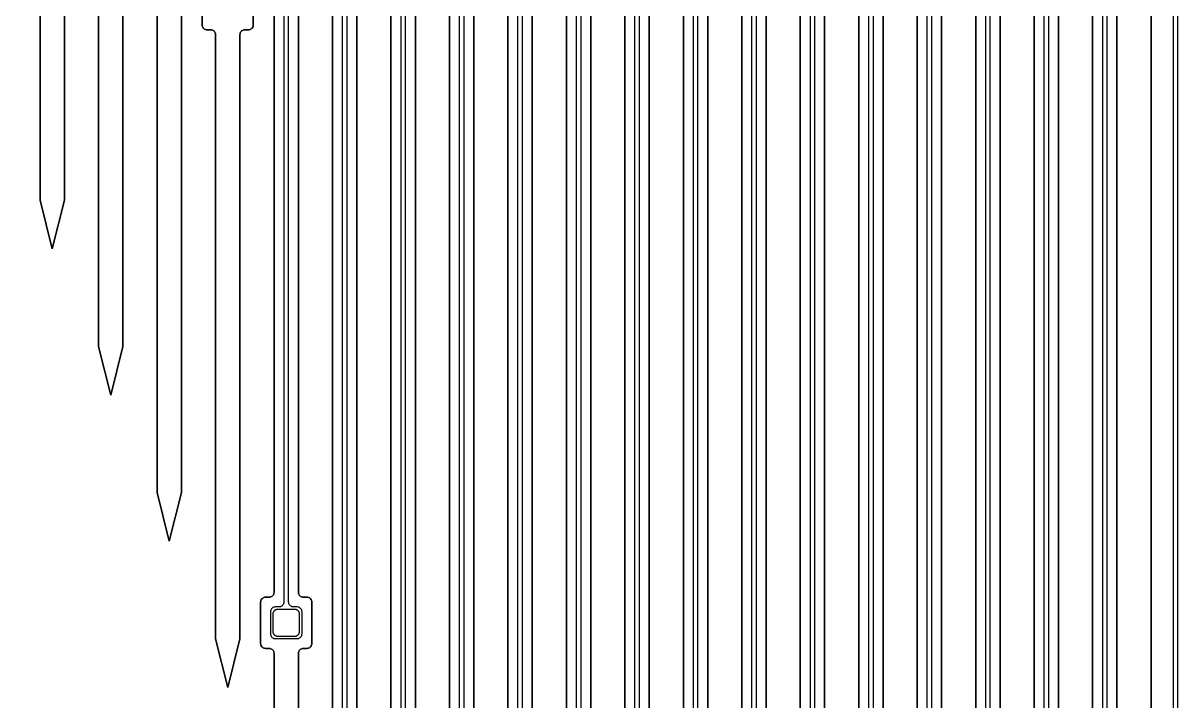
# Model space of a CAD drawing. Header units: metres. Extents: x -1550 to 1550, y -904 to 26100.
# Drawn here: x -485 to -11, y 3650.5 to 3928.7 of the extents above; entities that cross this region are included whole.
import ezdxf

# ---------------------------------------------------------------- set-up
doc = ezdxf.new("R2010")
doc.units = ezdxf.units.M
for name, color, linetype in [('Electrodes', 2, 'CONTINUOUS'), ('Metal', 4, 'CONTINUOUS'), ('Polyimide', 3, 'CONTINUOUS'), ('Polyimide_Negative', 5, 'CONTINUOUS')]:
    doc.layers.add(name, color=color, linetype=linetype)

msp = doc.modelspace()

# ---------------------------------------------------------------- linework, layer by layer
at = {"layer": 'Electrodes'}
msp.add_lwpolyline([(-373.5, 3677.04), (-373.36, 3677.04), (-373.23, 3677.06), (-373.09, 3677.08), (-372.96, 3677.11), (-372.83, 3677.16), (-372.7, 3677.21), (-372.58, 3677.26), (-372.46, 3677.33), (-372.35, 3677.41), (-372.24, 3677.49), (-372.13, 3677.58), (-372.04, 3677.67), (-371.95, 3677.78), (-371.87, 3677.89), (-371.79, 3678), (-371.72, 3678.12), (-371.67, 3678.24), (-371.62, 3678.37), (-371.57, 3678.5), (-371.54, 3678.63), (-371.52, 3678.77), (-371.5, 3678.9), (-371.5, 3679.04), (-371.5, 3686.04), (-371.5, 3686.18), (-371.52, 3686.31), (-371.54, 3686.45), (-371.57, 3686.58), (-371.62, 3686.71), (-371.67, 3686.84), (-371.72, 3686.96), (-371.79, 3687.08), (-371.87, 3687.19), (-371.95, 3687.3), (-372.04, 3687.4), (-372.13, 3687.5), (-372.24, 3687.59), (-372.35, 3687.67), (-372.46, 3687.75), (-372.58, 3687.82), (-372.7, 3687.87), (-372.83, 3687.92), (-372.96, 3687.97), (-373.09, 3688), (-373.23, 3688.02), (-373.36, 3688.04), (-373.5, 3688.04), (-380.5, 3688.04), (-380.64, 3688.04), (-380.77, 3688.02), (-380.91, 3688), (-381.04, 3687.97), (-381.17, 3687.92), (-381.3, 3687.87), (-381.42, 3687.82), (-381.54, 3687.75), (-381.65, 3687.67), (-381.76, 3687.59), (-381.87, 3687.5), (-381.96, 3687.4), (-382.05, 3687.3), (-382.13, 3687.19), (-382.21, 3687.08), (-382.28, 3686.96), (-382.33, 3686.84), (-382.38, 3686.71), (-382.43, 3686.58), (-382.46, 3686.45), (-382.48, 3686.31), (-382.5, 3686.18), (-382.5, 3686.04), (-382.5, 3679.04), (-382.5, 3678.9), (-382.48, 3678.77), (-382.46, 3678.63), (-382.43, 3678.5), (-382.38, 3678.37), (-382.33, 3678.24), (-382.28, 3678.12), (-382.21, 3678), (-382.13, 3677.89), (-382.05, 3677.78), (-381.96, 3677.67), (-381.87, 3677.58), (-381.76, 3677.49), (-381.65, 3677.41), (-381.54, 3677.33), (-381.42, 3677.26), (-381.3, 3677.21), (-381.17, 3677.16), (-381.04, 3677.11), (-380.91, 3677.08), (-380.77, 3677.06), (-380.64, 3677.04), (-380.5, 3677.04), (-373.5, 3677.04)], close=True, dxfattribs=at)
at = {"layer": 'Metal'}
for points in [[(-378, 11993.5), (-378, 3691.04), (-378.03, 3690.69), (-378.12, 3690.36), (-378.27, 3690.04), (-378.47, 3689.75), (-378.71, 3689.51), (-379, 3689.31), (-379.32, 3689.16), (-379.65, 3689.07), (-380, 3689.04), (-381.5, 3689.04), (-381.85, 3689.01), (-382.18, 3688.92), (-382.5, 3688.77), (-382.79, 3688.57), (-383.03, 3688.33), (-383.23, 3688.04), (-383.38, 3687.72), (-383.47, 3687.39), (-383.5, 3687.04), (-383.5, 3678.04), (-383.47, 3677.69), (-383.38, 3677.36), (-383.23, 3677.04), (-383.03, 3676.75), (-382.79, 3676.51), (-382.5, 3676.31), (-382.18, 3676.16), (-381.85, 3676.07), (-381.5, 3676.04), (-372.5, 3676.04), (-372.15, 3676.07), (-371.82, 3676.16), (-371.5, 3676.31), (-371.21, 3676.51), (-370.97, 3676.75), (-370.77, 3677.04), (-370.62, 3677.36), (-370.53, 3677.69), (-370.5, 3678.04), (-370.5, 3687.04), (-370.53, 3687.39), (-370.62, 3687.72), (-370.77, 3688.04), (-370.97, 3688.33), (-371.21, 3688.57), (-371.5, 3688.77), (-371.82, 3688.92), (-372.15, 3689.01), (-372.5, 3689.04), (-374, 3689.04), (-374.35, 3689.07), (-374.68, 3689.16), (-375, 3689.31), (-375.29, 3689.51), (-375.53, 3689.75), (-375.73, 3690.04), (-375.88, 3690.36), (-375.97, 3690.69), (-376, 3691.04), (-376, 11993.5)], [(-354, 11993.5), (-354, 3437.07)], [(-352, 3437.07), (-352, 11993.5)], [(-330, 11993.5), (-330, 3183.1)], [(-328, 3183.1), (-328, 11993.5)], [(-306, 11993.5), (-306, 2929.13)], [(-304, 2929.13), (-304, 11993.5)], [(-282, 11993.5), (-282, 2675.17)], [(-280, 2675.17), (-280, 11993.5)], [(-258, 11993.5), (-258, 2421.2)], [(-256, 2421.2), (-256, 11993.5)], [(-234, 11993.5), (-234, 2167.23)], [(-232, 2167.23), (-232, 11993.5)], [(-210, 11993.5), (-210, 1913.26)], [(-208, 1913.26), (-208, 11993.5)], [(-186, 11993.5), (-186, 1659.29)], [(-184, 1659.29), (-184, 11993.5)], [(-162, 11993.5), (-162, 1405.33)], [(-160, 1405.33), (-160, 11993.5)], [(-138, 11993.5), (-138, 1151.36)], [(-136, 1151.36), (-136, 11993.5)], [(-114, 11993.5), (-114, 897.39)], [(-112, 897.39), (-112, 11993.5)], [(-90, 11993.5), (-90, 643.42)], [(-88, 643.42), (-88, 11993.5)], [(-66, 11993.5), (-66, 389.45)], [(-64, 389.45), (-64, 11993.5)], [(-42, 11993.5), (-42, 135.48)], [(-40, 135.48), (-40, 11993.5)], [(-13, 11993.5), (-13, -118.48)], [(-11, -118.48), (-11, 11993.5)]]:
    msp.add_lwpolyline(points, dxfattribs=at)
at = {"layer": 'Polyimide'}
for points in [[(-382, 3422.04), (-382, 3670.04), (-382.03, 3670.39), (-382.12, 3670.72), (-382.27, 3671.04), (-382.47, 3671.33), (-382.71, 3671.57), (-383, 3671.77), (-383.32, 3671.92), (-383.65, 3672.01), (-384, 3672.04), (-385.5, 3672.04), (-385.85, 3672.07), (-386.18, 3672.16), (-386.5, 3672.31), (-386.79, 3672.51), (-387.03, 3672.75), (-387.23, 3673.04), (-387.38, 3673.36), (-387.47, 3673.69), (-387.5, 3674.04), (-387.5, 3691.04), (-387.47, 3691.39), (-387.38, 3691.72), (-387.23, 3692.04), (-387.03, 3692.33), (-386.79, 3692.57), (-386.5, 3692.77), (-386.18, 3692.92), (-385.85, 3693.01), (-385.5, 3693.04), (-384, 3693.04), (-383.65, 3693.07), (-383.32, 3693.16), (-383, 3693.31), (-382.71, 3693.51), (-382.47, 3693.75), (-382.27, 3694.04), (-382.12, 3694.36), (-382.03, 3694.69), (-382, 3695.04), (-382, 11978.5)], [(-372, 11978.5), (-372, 3695.04), (-371.97, 3694.69), (-371.88, 3694.36), (-371.73, 3694.04), (-371.53, 3693.75), (-371.29, 3693.51), (-371, 3693.31), (-370.68, 3693.16), (-370.35, 3693.07), (-370, 3693.04), (-368.5, 3693.04), (-368.15, 3693.01), (-367.82, 3692.92), (-367.5, 3692.77), (-367.21, 3692.57), (-366.97, 3692.33), (-366.77, 3692.04), (-366.62, 3691.72), (-366.53, 3691.39), (-366.5, 3691.04), (-366.5, 3674.04), (-366.53, 3673.69), (-366.62, 3673.36), (-366.77, 3673.04), (-366.97, 3672.75), (-367.21, 3672.51), (-367.5, 3672.31), (-367.82, 3672.16), (-368.15, 3672.07), (-368.5, 3672.04), (-370, 3672.04), (-370.35, 3672.01), (-370.68, 3671.92), (-371, 3671.77), (-371.29, 3671.57), (-371.53, 3671.33), (-371.73, 3671.04), (-371.88, 3670.72), (-371.97, 3670.39), (-372, 3670.04), (-372, 3422.04)], [(-358, 3441.07), (-358, 11978.5)], [(-348, 11978.5), (-348, 3441.07)], [(-334, 3187.1), (-334, 11978.5)], [(-324, 11978.5), (-324, 3187.1)], [(-310, 2933.13), (-310, 11978.5)], [(-300, 11978.5), (-300, 2933.13)], [(-286, 2679.17), (-286, 11978.5)], [(-276, 11978.5), (-276, 2679.17)], [(-262, 2425.2), (-262, 11978.5)], [(-252, 11978.5), (-252, 2425.2)], [(-238, 2171.23), (-238, 11978.5)], [(-228, 11978.5), (-228, 2171.23)], [(-214, 1917.26), (-214, 11978.5)], [(-204, 11978.5), (-204, 1917.26)], [(-190, 1663.29), (-190, 11978.5)], [(-180, 11978.5), (-180, 1663.29)], [(-166, 1409.33), (-166, 11978.5)], [(-156, 11978.5), (-156, 1409.33)], [(-142, 1155.36), (-142, 11978.5)], [(-132, 11978.5), (-132, 1155.36)], [(-118, 901.39), (-118, 11978.5)], [(-108, 11978.5), (-108, 901.39)], [(-94, 647.42), (-94, 11978.5)], [(-84, 11978.5), (-84, 647.42)], [(-70, 393.45), (-70, 11978.5)], [(-60, 11978.5), (-60, 393.45)], [(-46, 139.48), (-46, 11978.5)], [(-36, 11978.5), (-36, 139.48)], [(-22, -116.48), (-22, 11978.5)], [(-468, 4104.01), (-468, 3856.01), (-473, 3836.01), (-478, 3856.01), (-478, 4104.01)], [(-444, 4044.01), (-444, 3796.01), (-449, 3776.01), (-454, 3796.01), (-454, 4044.01)], [(-420, 3984.01), (-420, 3736.01), (-425, 3716.01), (-430, 3736.01), (-430, 3984.01)], [(-390.5, 3945.01), (-390.5, 3928.01), (-390.53, 3927.66), (-390.62, 3927.32), (-390.77, 3927.01), (-390.97, 3926.72), (-391.21, 3926.48), (-391.5, 3926.28), (-391.82, 3926.13), (-392.15, 3926.04), (-392.5, 3926.01), (-394, 3926.01), (-394.35, 3925.98), (-394.68, 3925.89), (-395, 3925.74), (-395.29, 3925.54), (-395.53, 3925.29), (-395.73, 3925.01), (-395.88, 3924.69), (-395.97, 3924.36), (-396, 3924.01), (-396, 3676.01), (-401, 3656.01), (-406, 3676.01), (-406, 3924.01), (-406.03, 3924.36), (-406.12, 3924.69), (-406.27, 3925.01), (-406.47, 3925.29), (-406.71, 3925.54), (-407, 3925.74), (-407.32, 3925.89), (-407.65, 3925.98), (-408, 3926.01), (-409.5, 3926.01), (-409.85, 3926.04), (-410.18, 3926.13), (-410.5, 3926.28), (-410.79, 3926.48), (-411.03, 3926.72), (-411.23, 3927.01), (-411.38, 3927.32), (-411.47, 3927.66), (-411.5, 3928.01), (-411.5, 3945.01)]]:
    msp.add_lwpolyline(points, dxfattribs=at)
at = {"layer": 'Polyimide_Negative'}
for points in [[(-22, 11978.5), (-22, -116.48), (-22.5, -116.48), (-22.5, -137.48), (-22, -137.48), (-22, -387.48), (-22, -587.48), (-22, -628.09), (-24.31, -635.25), (-25.99, -638.43), (-28.23, -640.89), (-31.03, -642.36), (-36.34, -643.61), (-38.23, -645.59), (-39.87, -649.42), (-40.39, -651.11), (-40.5, -654.04), (-40.5, -665.28), (-46.65, -651.78), (-966, 6040.77)], [(-382, 11978.5), (-382, 3695.04), (-382.03, 3694.69), (-382.12, 3694.36), (-382.27, 3694.04), (-382.47, 3693.75), (-382.71, 3693.51), (-383, 3693.31), (-383.32, 3693.16), (-383.65, 3693.07), (-384, 3693.04), (-385.5, 3693.04), (-385.85, 3693.01), (-386.18, 3692.92), (-386.5, 3692.77), (-386.79, 3692.57), (-387.03, 3692.33), (-387.23, 3692.04), (-387.38, 3691.72), (-387.47, 3691.39), (-387.5, 3691.04), (-387.5, 3674.04), (-387.47, 3673.69), (-387.38, 3673.36), (-387.23, 3673.04), (-387.03, 3672.75), (-386.79, 3672.51), (-386.5, 3672.31), (-386.18, 3672.16), (-385.85, 3672.07), (-385.5, 3672.04), (-384, 3672.04), (-383.65, 3672.01), (-383.32, 3671.92), (-383, 3671.77), (-382.71, 3671.57), (-382.47, 3671.33), (-382.27, 3671.04), (-382.12, 3670.72), (-382.03, 3670.39), (-382, 3670.04), (-382, 3422.04)], [(-372, 3422.04), (-372, 3670.04), (-371.97, 3670.39), (-371.88, 3670.72), (-371.73, 3671.04), (-371.53, 3671.33), (-371.29, 3671.57), (-371, 3671.77), (-370.68, 3671.92), (-370.35, 3672.01), (-370, 3672.04), (-368.5, 3672.04), (-368.15, 3672.07), (-367.82, 3672.16), (-367.5, 3672.31), (-367.21, 3672.51), (-366.97, 3672.75), (-366.77, 3673.04), (-366.62, 3673.36), (-366.53, 3673.69), (-366.5, 3674.04), (-366.5, 3691.04), (-366.53, 3691.39), (-366.62, 3691.72), (-366.77, 3692.04), (-366.97, 3692.33), (-367.21, 3692.57), (-367.5, 3692.77), (-367.82, 3692.92), (-368.15, 3693.01), (-368.5, 3693.04), (-370, 3693.04), (-370.35, 3693.07), (-370.68, 3693.16), (-371, 3693.31), (-371.29, 3693.51), (-371.53, 3693.75), (-371.73, 3694.04), (-371.88, 3694.36), (-371.97, 3694.69), (-372, 3695.04), (-372, 11978.5)], [(-358, 11978.5), (-358, 3441.07)], [(-348, 3441.07), (-348, 11978.5)], [(-334, 11978.5), (-334, 3187.1)], [(-324, 3187.1), (-324, 11978.5)], [(-310, 11978.5), (-310, 2933.13)], [(-300, 2933.13), (-300, 11978.5)], [(-286, 11978.5), (-286, 2679.17)], [(-276, 2679.17), (-276, 11978.5)], [(-262, 11978.5), (-262, 2425.2)], [(-252, 2425.2), (-252, 11978.5)], [(-238, 11978.5), (-238, 2171.23)], [(-228, 2171.23), (-228, 11978.5)], [(-214, 11978.5), (-214, 1917.26)], [(-204, 1917.26), (-204, 11978.5)], [(-190, 11978.5), (-190, 1663.29)], [(-180, 1663.29), (-180, 11978.5)], [(-166, 11978.5), (-166, 1409.33)], [(-156, 1409.33), (-156, 11978.5)], [(-142, 11978.5), (-142, 1155.36)], [(-132, 1155.36), (-132, 11978.5)], [(-118, 11978.5), (-118, 901.39)], [(-108, 901.39), (-108, 11978.5)], [(-94, 11978.5), (-94, 647.42)], [(-84, 647.42), (-84, 11978.5)], [(-70, 11978.5), (-70, 393.45)], [(-60, 393.45), (-60, 11978.5)], [(-46, 11978.5), (-46, 139.48)], [(-36, 139.48), (-36, 11978.5)], [(-478, 4104.01), (-478, 3856.01), (-473, 3836.01), (-468, 3856.01), (-468, 4104.01)], [(-454, 4044.01), (-454, 3796.01), (-449, 3776.01), (-444, 3796.01), (-444, 4044.01)], [(-430, 3984.01), (-430, 3736.01), (-425, 3716.01), (-420, 3736.01), (-420, 3984.01)], [(-411.5, 3945.01), (-411.5, 3928.01), (-411.47, 3927.66), (-411.38, 3927.32), (-411.23, 3927.01), (-411.03, 3926.72), (-410.79, 3926.48), (-410.5, 3926.28), (-410.18, 3926.13), (-409.85, 3926.04), (-409.5, 3926.01), (-408, 3926.01), (-407.65, 3925.98), (-407.32, 3925.89), (-407, 3925.74), (-406.71, 3925.54), (-406.47, 3925.29), (-406.27, 3925.01), (-406.12, 3924.69), (-406.03, 3924.36), (-406, 3924.01), (-406, 3676.01), (-401, 3656.01), (-396, 3676.01), (-396, 3924.01), (-395.97, 3924.36), (-395.88, 3924.69), (-395.73, 3925.01), (-395.53, 3925.29), (-395.29, 3925.54), (-395, 3925.74), (-394.68, 3925.89), (-394.35, 3925.98), (-394, 3926.01), (-392.5, 3926.01), (-392.15, 3926.04), (-391.82, 3926.13), (-391.5, 3926.28), (-391.21, 3926.48), (-390.97, 3926.72), (-390.77, 3927.01), (-390.62, 3927.32), (-390.53, 3927.66), (-390.5, 3928.01), (-390.5, 3945.01)]]:
    msp.add_lwpolyline(points, dxfattribs=at)

doc.saveas('drawing.dxf')
